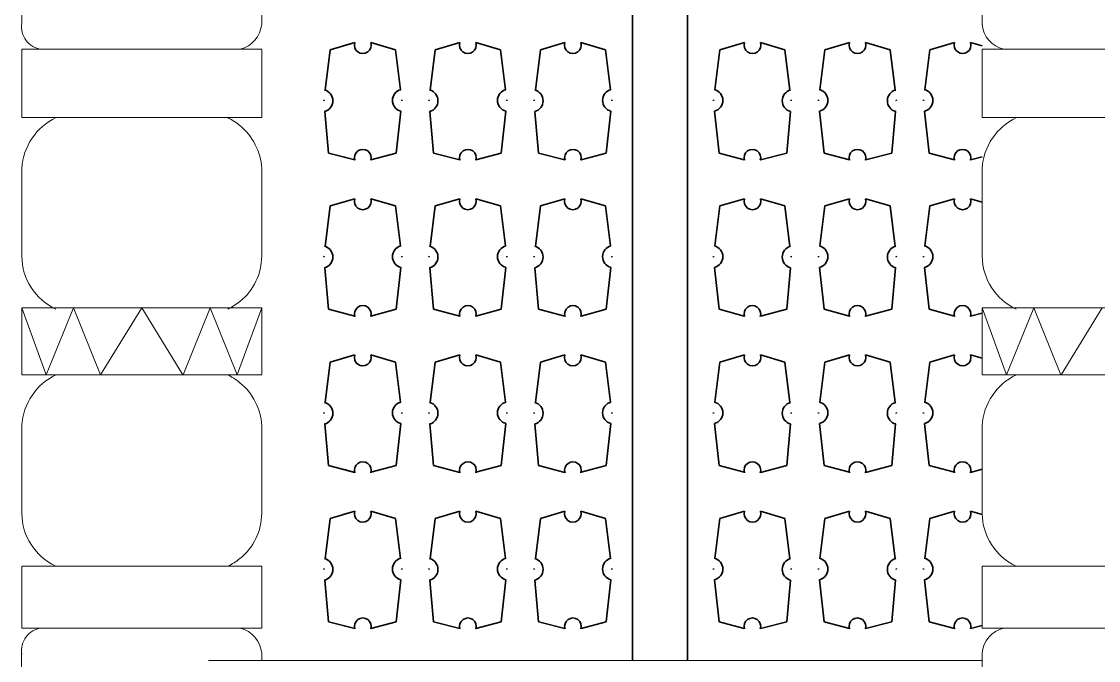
# Model space of a CAD drawing. Header units: millimetres. Extents: x 2399 to 111977, y 1313 to 59551.
# Drawn here: x 40419 to 41961, y 44698 to 45612 of the extents above; entities that cross this region are included whole.
import ezdxf

# ---------------------------------------------------------------- set-up
doc = ezdxf.new("R2010")
doc.units = ezdxf.units.MM
doc.layers.add('detail1', color=7, linetype='Continuous', lineweight=35)
doc.layers.add('main line', color=7, linetype='Continuous', lineweight=13)

msp = doc.modelspace()

# ---------------------------------------------------------------- linework, layer by layer
at = {"layer": 'detail1', "color": 7, "linetype": 'Continuous', "lineweight": 35}
for p, q in [((41293.7821, 46119.5093), (41293.7821, 44698.128)), ((41372.6551, 46098.5704), (41372.6551, 44698.128)), ((40896.317, 45582.3471), (40861.1602, 45572.0043)), ((40896.317, 45582.3471), (40879.6124, 45577.6136)), ((40919.0729, 45582.3471), (40954.4668, 45572.0043)), ((41046.7099, 45582.3471), (41011.5531, 45572.0043)), ((41104.8597, 45572.0043), (41069.4657, 45582.3471)), ((41197.1028, 45582.3471), (41161.946, 45572.0043)), ((41255.2526, 45572.0043), (41219.8586, 45582.3471)), ((41418.846, 45572.0043), (41454.24, 45582.3471)), ((41476.9958, 45582.3471), (41512.1526, 45572.0043)), ((41569.2389, 45572.0043), (41604.6329, 45582.3471)), ((41627.3887, 45582.3471), (41662.5455, 45572.0043)), ((41755.0257, 45582.3471), (41719.6318, 45572.0043)), ((41777.7816, 45582.3471), (41794.4862, 45577.6136)), ((40861.1602, 45572.0043), (40853.9963, 45514.0902)), ((40961.6567, 45514.7705), (40954.4668, 45572.0043)), ((41011.5531, 45572.0043), (41004.3892, 45514.0902)), ((41112.0496, 45514.7705), (41104.8597, 45572.0043)), ((41161.946, 45572.0043), (41154.7821, 45514.0902)), ((41262.4425, 45514.7705), (41255.2526, 45572.0043)), ((41411.6561, 45514.7705), (41418.846, 45572.0043)), ((41512.1526, 45572.0043), (41519.3165, 45514.0902)), ((41562.049, 45514.7705), (41569.2389, 45572.0043)), ((41662.5455, 45572.0043), (41669.7094, 45514.0902)), ((41712.4419, 45514.7705), (41719.6318, 45572.0043)), ((40852.2802, 45500.2164), (40852.0998, 45498.7582)), ((40963.6683, 45498.7582), (40963.4851, 45500.2164)), ((41002.6731, 45500.2164), (41002.4927, 45498.7582)), ((41114.0611, 45498.7582), (41113.878, 45500.2164)), ((41153.0659, 45500.2164), (41152.8856, 45498.7582)), ((41264.454, 45498.7582), (41264.2708, 45500.2164)), ((41409.6446, 45498.7582), (41409.8278, 45500.2164)), ((41521.0327, 45500.2164), (41521.213, 45498.7582)), ((41560.0375, 45498.7582), (41560.2206, 45500.2164)), ((41671.4255, 45500.2164), (41671.6059, 45498.7582)), ((41710.4303, 45498.7582), (41710.6135, 45500.2164)), ((40853.4255, 45483.6914), (40858.6664, 45424.1254)), ((40955.4924, 45424.1254), (40962.0647, 45484.1203)), ((41003.8183, 45483.6914), (41009.0593, 45424.1254)), ((41105.8853, 45424.1254), (41112.4576, 45484.1203)), ((41154.2112, 45483.6914), (41159.4522, 45424.1254)), ((41256.2782, 45424.1254), (41262.8505, 45484.1203)), ((41417.8204, 45424.1254), (41411.2481, 45484.1203)), ((41519.8874, 45483.6914), (41514.6464, 45424.1254)), ((41568.2133, 45424.1254), (41561.641, 45484.1203)), ((41670.2803, 45483.6914), (41665.0393, 45424.1254)), ((41718.6062, 45424.1254), (41712.0339, 45484.1203)), ((40858.6664, 45424.1254), (40896.3106, 45414.3225)), ((40919.3966, 45414.408), (40955.4924, 45424.1254)), ((41009.0593, 45424.1254), (41046.7035, 45414.3225)), ((41069.7895, 45414.408), (41105.8853, 45424.1254)), ((41159.4522, 45424.1254), (41197.0964, 45414.3225)), ((41220.1823, 45414.408), (41256.2782, 45424.1254)), ((41453.9163, 45414.408), (41417.8204, 45424.1254)), ((41514.6464, 45424.1254), (41477.0022, 45414.3225)), ((41604.3091, 45414.408), (41568.2133, 45424.1254)), ((41665.0393, 45424.1254), (41627.3951, 45414.3225)), ((41754.702, 45414.408), (41718.6062, 45424.1254)), ((40879.6423, 45418.6631), (40896.3106, 45414.3225)), ((41794.4564, 45418.6631), (41777.788, 45414.3225)), ((40896.317, 45358.8251), (40861.1602, 45348.4824)), ((40896.317, 45358.8251), (40879.6124, 45354.0916)), ((40919.0729, 45358.8251), (40954.4668, 45348.4824)), ((41046.7099, 45358.8251), (41011.5531, 45348.4824)), ((41104.8597, 45348.4824), (41069.4657, 45358.8251)), ((41197.1028, 45358.8251), (41161.946, 45348.4824)), ((41255.2526, 45348.4824), (41219.8586, 45358.8251)), ((41418.846, 45348.4824), (41454.24, 45358.8251)), ((41476.9958, 45358.8251), (41512.1526, 45348.4824)), ((41569.2389, 45348.4824), (41604.6329, 45358.8251)), ((41627.3887, 45358.8251), (41662.5455, 45348.4824)), ((41755.0257, 45358.8251), (41719.6318, 45348.4824)), ((41777.7816, 45358.8251), (41794.4862, 45354.0916)), ((40861.1602, 45348.4824), (40853.9963, 45290.5682)), ((40961.6567, 45291.2486), (40954.4668, 45348.4824)), ((41011.5531, 45348.4824), (41004.3892, 45290.5682)), ((41112.0496, 45291.2486), (41104.8597, 45348.4824)), ((41161.946, 45348.4824), (41154.7821, 45290.5682)), ((41262.4425, 45291.2486), (41255.2526, 45348.4824)), ((41411.6561, 45291.2486), (41418.846, 45348.4824)), ((41512.1526, 45348.4824), (41519.3165, 45290.5682)), ((41562.049, 45291.2486), (41569.2389, 45348.4824)), ((41662.5455, 45348.4824), (41669.7094, 45290.5682)), ((41712.4419, 45291.2486), (41719.6318, 45348.4824)), ((40852.2802, 45276.6944), (40852.0998, 45275.2363)), ((40963.6683, 45275.2363), (40963.4851, 45276.6944)), ((41002.6731, 45276.6944), (41002.4927, 45275.2363)), ((41114.0611, 45275.2363), (41113.878, 45276.6944)), ((41153.0659, 45276.6944), (41152.8856, 45275.2363)), ((41264.454, 45275.2363), (41264.2708, 45276.6944)), ((41409.6446, 45275.2363), (41409.8278, 45276.6944)), ((41521.0327, 45276.6944), (41521.213, 45275.2363)), ((41560.0375, 45275.2363), (41560.2206, 45276.6944)), ((41671.4255, 45276.6944), (41671.6059, 45275.2363)), ((41710.4303, 45275.2363), (41710.6135, 45276.6944)), ((40853.4255, 45260.1695), (40858.6664, 45200.6034)), ((40955.4924, 45200.6034), (40962.0647, 45260.5984)), ((41003.8183, 45260.1695), (41009.0593, 45200.6034)), ((41105.8853, 45200.6034), (41112.4576, 45260.5984)), ((41154.2112, 45260.1695), (41159.4522, 45200.6034)), ((41256.2782, 45200.6034), (41262.8505, 45260.5984)), ((41417.8204, 45200.6034), (41411.2481, 45260.5984)), ((41519.8874, 45260.1695), (41514.6464, 45200.6034)), ((41568.2133, 45200.6034), (41561.641, 45260.5984)), ((41670.2803, 45260.1695), (41665.0393, 45200.6034)), ((41718.6062, 45200.6034), (41712.0339, 45260.5984)), ((40858.6664, 45200.6034), (40896.3106, 45190.8005)), ((40879.6423, 45195.1411), (40896.3106, 45190.8005)), ((40919.3966, 45190.886), (40955.4924, 45200.6034)), ((41009.0593, 45200.6034), (41046.7035, 45190.8005)), ((41069.7895, 45190.886), (41105.8853, 45200.6034)), ((41159.4522, 45200.6034), (41197.0964, 45190.8005)), ((41220.1823, 45190.886), (41256.2782, 45200.6034)), ((41453.9163, 45190.886), (41417.8204, 45200.6034)), ((41514.6464, 45200.6034), (41477.0022, 45190.8005)), ((41604.3091, 45190.886), (41568.2133, 45200.6034)), ((41665.0393, 45200.6034), (41627.3951, 45190.8005)), ((41754.702, 45190.886), (41718.6062, 45200.6034)), ((41794.4564, 45195.1411), (41777.788, 45190.8005)), ((40896.317, 45135.3032), (40861.1602, 45124.9604)), ((40896.317, 45135.3032), (40879.6124, 45130.5697)), ((40919.0729, 45135.3032), (40954.4668, 45124.9604)), ((41046.7099, 45135.3032), (41011.5531, 45124.9604)), ((41104.8597, 45124.9604), (41069.4657, 45135.3032)), ((41197.1028, 45135.3032), (41161.946, 45124.9604)), ((41255.2526, 45124.9604), (41219.8586, 45135.3032)), ((41418.846, 45124.9604), (41454.24, 45135.3032)), ((41476.9958, 45135.3032), (41512.1526, 45124.9604)), ((41569.2389, 45124.9604), (41604.6329, 45135.3032)), ((41627.3887, 45135.3032), (41662.5455, 45124.9604)), ((41755.0257, 45135.3032), (41719.6318, 45124.9604)), ((41777.7816, 45135.3032), (41794.4862, 45130.5697)), ((40861.1602, 45124.9604), (40853.9963, 45067.0463)), ((40961.6567, 45067.7266), (40954.4668, 45124.9604)), ((41011.5531, 45124.9604), (41004.3892, 45067.0463)), ((41112.0496, 45067.7266), (41104.8597, 45124.9604)), ((41161.946, 45124.9604), (41154.7821, 45067.0463)), ((41262.4425, 45067.7266), (41255.2526, 45124.9604)), ((41411.6561, 45067.7266), (41418.846, 45124.9604)), ((41512.1526, 45124.9604), (41519.3165, 45067.0463)), ((41562.049, 45067.7266), (41569.2389, 45124.9604)), ((41662.5455, 45124.9604), (41669.7094, 45067.0463)), ((41712.4419, 45067.7266), (41719.6318, 45124.9604)), ((40852.2802, 45053.1725), (40852.0998, 45051.7143)), ((40963.6683, 45051.7143), (40963.4851, 45053.1725)), ((41002.6731, 45053.1725), (41002.4927, 45051.7143)), ((41114.0611, 45051.7143), (41113.878, 45053.1725)), ((41153.0659, 45053.1725), (41152.8856, 45051.7143)), ((41264.454, 45051.7143), (41264.2708, 45053.1725)), ((41409.6446, 45051.7143), (41409.8278, 45053.1725)), ((41521.0327, 45053.1725), (41521.213, 45051.7143)), ((41560.0375, 45051.7143), (41560.2206, 45053.1725)), ((41671.4255, 45053.1725), (41671.6059, 45051.7143)), ((41710.4303, 45051.7143), (41710.6135, 45053.1725)), ((40853.4255, 45036.6475), (40858.6664, 44977.0815)), ((40955.4924, 44977.0815), (40962.0647, 45037.0764)), ((41003.8183, 45036.6475), (41009.0593, 44977.0815)), ((41105.8853, 44977.0815), (41112.4576, 45037.0764)), ((41154.2112, 45036.6475), (41159.4522, 44977.0815)), ((41256.2782, 44977.0815), (41262.8505, 45037.0764)), ((41417.8204, 44977.0815), (41411.2481, 45037.0764)), ((41519.8874, 45036.6475), (41514.6464, 44977.0815)), ((41568.2133, 44977.0815), (41561.641, 45037.0764)), ((41670.2803, 45036.6475), (41665.0393, 44977.0815)), ((41718.6062, 44977.0815), (41712.0339, 45037.0764)), ((40858.6664, 44977.0815), (40896.3106, 44967.2786)), ((40919.3966, 44967.3641), (40955.4924, 44977.0815)), ((41009.0593, 44977.0815), (41046.7035, 44967.2786)), ((41069.7895, 44967.3641), (41105.8853, 44977.0815)), ((41159.4522, 44977.0815), (41197.0964, 44967.2786)), ((41220.1823, 44967.3641), (41256.2782, 44977.0815)), ((41453.9163, 44967.3641), (41417.8204, 44977.0815)), ((41514.6464, 44977.0815), (41477.0022, 44967.2786)), ((41604.3091, 44967.3641), (41568.2133, 44977.0815)), ((41665.0393, 44977.0815), (41627.3951, 44967.2786)), ((41754.702, 44967.3641), (41718.6062, 44977.0815)), ((40879.6423, 44971.6192), (40896.3106, 44967.2786)), ((41794.4564, 44971.6192), (41777.788, 44967.2786)), ((40896.317, 44911.7812), (40861.1602, 44901.4385)), ((40896.317, 44911.7812), (40879.6124, 44907.0477)), ((40919.0729, 44911.7812), (40954.4668, 44901.4385)), ((41046.7099, 44911.7812), (41011.5531, 44901.4385)), ((41104.8597, 44901.4385), (41069.4657, 44911.7812)), ((41197.1028, 44911.7812), (41161.946, 44901.4385)), ((41255.2526, 44901.4385), (41219.8586, 44911.7812)), ((41418.846, 44901.4385), (41454.24, 44911.7812)), ((41476.9958, 44911.7812), (41512.1526, 44901.4385)), ((41569.2389, 44901.4385), (41604.6329, 44911.7812)), ((41627.3887, 44911.7812), (41662.5455, 44901.4385)), ((41755.0257, 44911.7812), (41719.6318, 44901.4385)), ((41777.7816, 44911.7812), (41794.4862, 44907.0477)), ((40861.1602, 44901.4385), (40853.9963, 44843.5243)), ((40961.6567, 44844.2047), (40954.4668, 44901.4385)), ((41011.5531, 44901.4385), (41004.3892, 44843.5243)), ((41112.0496, 44844.2047), (41104.8597, 44901.4385)), ((41161.946, 44901.4385), (41154.7821, 44843.5243)), ((41262.4425, 44844.2047), (41255.2526, 44901.4385)), ((41411.6561, 44844.2047), (41418.846, 44901.4385)), ((41512.1526, 44901.4385), (41519.3165, 44843.5243)), ((41562.049, 44844.2047), (41569.2389, 44901.4385)), ((41662.5455, 44901.4385), (41669.7094, 44843.5243)), ((41712.4419, 44844.2047), (41719.6318, 44901.4385)), ((40852.2802, 44829.6505), (40852.0998, 44828.1924)), ((40963.6683, 44828.1924), (40963.4851, 44829.6505)), ((41002.6731, 44829.6505), (41002.4927, 44828.1924)), ((41114.0611, 44828.1924), (41113.878, 44829.6505)), ((41153.0659, 44829.6505), (41152.8856, 44828.1924)), ((41264.454, 44828.1924), (41264.2708, 44829.6505)), ((41409.6446, 44828.1924), (41409.8278, 44829.6505)), ((41521.0327, 44829.6505), (41521.213, 44828.1924)), ((41560.0375, 44828.1924), (41560.2206, 44829.6505)), ((41671.4255, 44829.6505), (41671.6059, 44828.1924)), ((41710.4303, 44828.1924), (41710.6135, 44829.6505)), ((40853.4255, 44813.1256), (40858.6664, 44753.5595)), ((40955.4924, 44753.5595), (40962.0647, 44813.5545)), ((41003.8183, 44813.1256), (41009.0593, 44753.5595)), ((41105.8853, 44753.5595), (41112.4576, 44813.5545)), ((41154.2112, 44813.1256), (41159.4522, 44753.5595)), ((41256.2782, 44753.5595), (41262.8505, 44813.5545)), ((41417.8204, 44753.5595), (41411.2481, 44813.5545)), ((41519.8874, 44813.1256), (41514.6464, 44753.5595)), ((41568.2133, 44753.5595), (41561.641, 44813.5545)), ((41670.2803, 44813.1256), (41665.0393, 44753.5595)), ((41718.6062, 44753.5595), (41712.0339, 44813.5545)), ((40858.6664, 44753.5595), (40896.3106, 44743.7566)), ((40879.6423, 44748.0972), (40896.3106, 44743.7566)), ((40919.3966, 44743.8421), (40955.4924, 44753.5595)), ((41009.0593, 44753.5595), (41046.7035, 44743.7566)), ((41069.7895, 44743.8421), (41105.8853, 44753.5595)), ((41159.4522, 44753.5595), (41197.0964, 44743.7566)), ((41220.1823, 44743.8421), (41256.2782, 44753.5595)), ((41453.9163, 44743.8421), (41417.8204, 44753.5595)), ((41514.6464, 44753.5595), (41477.0022, 44743.7566)), ((41604.3091, 44743.8421), (41568.2133, 44753.5595)), ((41665.0393, 44753.5595), (41627.3951, 44743.7566)), ((41754.702, 44743.8421), (41718.6062, 44753.5595)), ((41794.4564, 44748.0972), (41777.788, 44743.7566))]:
    msp.add_line(p, q, dxfattribs=at)
for centre, radius, start, end in [((40907.6949, 45578.6442), 11.9653, 161.9728274, 18.0271726), ((41058.0878, 45578.6442), 11.9653, 161.9728274, 18.0271726), ((41208.4807, 45578.6442), 11.9653, 161.9728274, 18.0271726), ((41465.6179, 45578.6442), 11.9653, 161.9728274, 18.0271726), ((41616.0108, 45578.6442), 11.9653, 161.9728274, 18.0271726), ((41766.4037, 45578.6442), 11.9653, 161.9728274, 18.0271726), ((40849.1237, 45498.9769), 15.8793, 284.4005587, 75.5994413), ((40966.0139, 45499.5007), 15.8793, 104.4005587, 255.5994413), ((40999.5166, 45498.9769), 15.8793, 284.4005587, 75.5994413), ((41116.4068, 45499.5007), 15.8793, 104.4005587, 255.5994413), ((41149.9094, 45498.9769), 15.8793, 284.4005587, 75.5994413), ((41266.7996, 45499.5007), 15.8793, 104.4005587, 255.5994413), ((41407.299, 45499.5007), 15.8793, 284.4005587, 75.5994413), ((41524.1892, 45498.9769), 15.8793, 104.4005587, 255.5994413), ((41557.6918, 45499.5007), 15.8793, 284.4005587, 75.5994413), ((41674.582, 45498.9769), 15.8793, 104.4005587, 255.5994413), ((41708.0847, 45499.5007), 15.8793, 284.4005587, 75.5994413), ((40907.8419, 45417.5158), 11.9653, 341.9728274, 198.0271726), ((41058.2348, 45417.5158), 11.9653, 341.9728274, 198.0271726), ((41208.6277, 45417.5158), 11.9653, 341.9728274, 198.0271726), ((41465.4709, 45417.5158), 11.9653, 341.9728274, 198.0271726), ((41615.8638, 45417.5158), 11.9653, 341.9728274, 198.0271726), ((41766.2567, 45417.5158), 11.9653, 341.9728274, 198.0271726), ((40907.6949, 45355.1223), 11.9653, 161.9728274, 18.0271726), ((41058.0878, 45355.1223), 11.9653, 161.9728274, 18.0271726), ((41208.4807, 45355.1223), 11.9653, 161.9728274, 18.0271726), ((41465.6179, 45355.1223), 11.9653, 161.9728274, 18.0271726), ((41616.0108, 45355.1223), 11.9653, 161.9728274, 18.0271726), ((41766.4037, 45355.1223), 11.9653, 161.9728274, 18.0271726), ((40849.1237, 45275.455), 15.8793, 284.4005587, 75.5994413), ((40966.0139, 45275.9788), 15.8793, 104.4005587, 255.5994413), ((40999.5166, 45275.455), 15.8793, 284.4005587, 75.5994413), ((41116.4068, 45275.9788), 15.8793, 104.4005587, 255.5994413), ((41149.9094, 45275.455), 15.8793, 284.4005587, 75.5994413), ((41266.7996, 45275.9788), 15.8793, 104.4005587, 255.5994413), ((41407.299, 45275.9788), 15.8793, 284.4005587, 75.5994413), ((41524.1892, 45275.455), 15.8793, 104.4005587, 255.5994413), ((41557.6918, 45275.9788), 15.8793, 284.4005587, 75.5994413), ((41674.582, 45275.455), 15.8793, 104.4005587, 255.5994413), ((41708.0847, 45275.9788), 15.8793, 284.4005587, 75.5994413), ((40907.8419, 45193.9938), 11.9653, 341.9728274, 198.0271726), ((41058.2348, 45193.9938), 11.9653, 341.9728274, 198.0271726), ((41208.6277, 45193.9938), 11.9653, 341.9728274, 198.0271726), ((41465.4709, 45193.9938), 11.9653, 341.9728274, 198.0271726), ((41615.8638, 45193.9938), 11.9653, 341.9728274, 198.0271726), ((41766.2567, 45193.9938), 11.9653, 341.9728274, 198.0271726), ((40907.6949, 45131.6003), 11.9653, 161.9728274, 18.0271726), ((41058.0878, 45131.6003), 11.9653, 161.9728274, 18.0271726), ((41208.4807, 45131.6003), 11.9653, 161.9728274, 18.0271726), ((41465.6179, 45131.6003), 11.9653, 161.9728274, 18.0271726), ((41616.0108, 45131.6003), 11.9653, 161.9728274, 18.0271726), ((41766.4037, 45131.6003), 11.9653, 161.9728274, 18.0271726), ((40849.1237, 45051.933), 15.8793, 284.4005587, 75.5994413), ((40966.0139, 45052.4568), 15.8793, 104.4005587, 255.5994413), ((40999.5166, 45051.933), 15.8793, 284.4005587, 75.5994413), ((41116.4068, 45052.4568), 15.8793, 104.4005587, 255.5994413), ((41149.9094, 45051.933), 15.8793, 284.4005587, 75.5994413), ((41266.7996, 45052.4568), 15.8793, 104.4005587, 255.5994413), ((41407.299, 45052.4568), 15.8793, 284.4005587, 75.5994413), ((41524.1892, 45051.933), 15.8793, 104.4005587, 255.5994413), ((41557.6918, 45052.4568), 15.8793, 284.4005587, 75.5994413), ((41674.582, 45051.933), 15.8793, 104.4005587, 255.5994413), ((41708.0847, 45052.4568), 15.8793, 284.4005587, 75.5994413), ((40907.8419, 44970.4719), 11.9653, 341.9728274, 198.0271726), ((41058.2348, 44970.4719), 11.9653, 341.9728274, 198.0271726), ((41208.6277, 44970.4719), 11.9653, 341.9728274, 198.0271726), ((41465.4709, 44970.4719), 11.9653, 341.9728274, 198.0271726), ((41615.8638, 44970.4719), 11.9653, 341.9728274, 198.0271726), ((41766.2567, 44970.4719), 11.9653, 341.9728274, 198.0271726), ((40907.6949, 44908.0784), 11.9653, 161.9728274, 18.0271726), ((41058.0878, 44908.0784), 11.9653, 161.9728274, 18.0271726), ((41208.4807, 44908.0784), 11.9653, 161.9728274, 18.0271726), ((41465.6179, 44908.0784), 11.9653, 161.9728274, 18.0271726), ((41616.0108, 44908.0784), 11.9653, 161.9728274, 18.0271726), ((41766.4037, 44908.0784), 11.9653, 161.9728274, 18.0271726), ((40849.1237, 44828.4111), 15.8793, 284.4005587, 75.5994413), ((40966.0139, 44828.9349), 15.8793, 104.4005587, 255.5994413), ((40999.5166, 44828.4111), 15.8793, 284.4005587, 75.5994413), ((41116.4068, 44828.9349), 15.8793, 104.4005587, 255.5994413), ((41149.9094, 44828.4111), 15.8793, 284.4005587, 75.5994413), ((41266.7996, 44828.9349), 15.8793, 104.4005587, 255.5994413), ((41407.299, 44828.9349), 15.8793, 284.4005587, 75.5994413), ((41524.1892, 44828.4111), 15.8793, 104.4005587, 255.5994413), ((41557.6918, 44828.9349), 15.8793, 284.4005587, 75.5994413), ((41674.582, 44828.4111), 15.8793, 104.4005587, 255.5994413), ((41708.0847, 44828.9349), 15.8793, 284.4005587, 75.5994413), ((40907.8419, 44746.9499), 11.9653, 341.9728274, 198.0271726), ((41058.2348, 44746.9499), 11.9653, 341.9728274, 198.0271726), ((41208.6277, 44746.9499), 11.9653, 341.9728274, 198.0271726), ((41465.4709, 44746.9499), 11.9653, 341.9728274, 198.0271726), ((41615.8638, 44746.9499), 11.9653, 341.9728274, 198.0271726), ((41766.2567, 44746.9499), 11.9653, 341.9728274, 198.0271726)]:
    msp.add_arc(centre, radius, start, end, dxfattribs=at)
at = {"layer": 'main line', "color": 7, "linetype": 'Continuous', "lineweight": 13}
for p, q in [((40419.6131, 45609.7199), (40419.6131, 46324.2577)), ((41794.4564, 45608.6844), (41794.4564, 46306.236)), ((41293.7821, 46119.5093), (41293.7821, 44698.128)), ((41372.6551, 46098.5704), (41372.6551, 44698.128)), ((40763.0461, 45608.6844), (40763.0461, 45625.8484)), ((40731.9028, 45572.78), (40419.6131, 45572.78)), ((40419.6131, 45474.8649), (40419.6131, 45572.78)), ((40763.0461, 45572.78), (40731.9028, 45572.78)), ((40763.0461, 45474.8649), (40763.0461, 45572.78)), ((41794.4564, 45572.78), (42137.8894, 45572.78)), ((41794.4564, 45474.8649), (41794.4564, 45572.78)), ((40731.9028, 45474.8649), (40419.6131, 45474.8649)), ((40763.0461, 45474.8649), (40731.9028, 45474.8649)), ((41794.4564, 45474.8649), (42137.8894, 45474.8649)), ((40419.6131, 45276.5234), (40419.6131, 45402.3183)), ((40763.0461, 45276.5234), (40763.0461, 45402.3183)), ((41794.4564, 45276.5234), (41794.4564, 45402.3183)), ((40419.6131, 45106.9526), (40419.6131, 45202.6349)), ((40454.6007, 45106.9526), (40419.6131, 45202.6349)), ((40731.9028, 45202.6349), (40419.6131, 45202.6349)), ((40493.3707, 45202.6349), (40454.6007, 45106.9526)), ((40532.1407, 45106.9526), (40493.3707, 45202.6349)), ((40591.3296, 45202.6349), (40532.1407, 45106.9526)), ((40649.9417, 45106.9526), (40591.3296, 45202.6349)), ((40650.5185, 45106.9526), (40689.2885, 45202.6349)), ((40689.2885, 45202.6349), (40728.0585, 45106.9526)), ((40763.0461, 45202.6349), (40731.9028, 45202.6349)), ((40731.9028, 45117.466), (40763.0461, 45202.6349)), ((40763.0461, 45106.9526), (40763.0461, 45202.6349)), ((41794.4564, 45202.6349), (42137.8894, 45202.6349)), ((41794.4564, 45106.9526), (41794.4564, 45202.6349)), ((41829.444, 45106.9526), (41794.4564, 45202.6349)), ((41868.214, 45202.6349), (41829.444, 45106.9526)), ((41906.9839, 45106.9526), (41868.214, 45202.6349)), ((41907.5607, 45106.9526), (41966.1729, 45202.6349)), ((40728.0585, 45106.9526), (40731.9028, 45117.466)), ((40731.9028, 45106.9526), (40419.6131, 45106.9526)), ((40763.0461, 45106.9526), (40731.9028, 45106.9526)), ((41794.4564, 45106.9526), (42137.8894, 45106.9526)), ((40419.6131, 44908.6111), (40419.6131, 45034.406)), ((40763.0461, 44908.6111), (40763.0461, 45034.406)), ((41794.4564, 44908.6111), (41794.4564, 45034.406)), ((40731.9028, 44833.0405), (40419.6131, 44833.0405)), ((40419.6131, 44744.3672), (40419.6131, 44833.0405)), ((40763.0461, 44833.0405), (40731.9028, 44833.0405)), ((40763.0461, 44744.3672), (40763.0461, 44833.0405)), ((41794.4564, 44833.0405), (42137.8894, 44833.0405)), ((41794.4564, 44744.3672), (41794.4564, 44833.0405)), ((40731.9028, 44744.3672), (40419.6131, 44744.3672)), ((40763.0461, 44744.3672), (40731.9028, 44744.3672)), ((41794.4564, 44744.3672), (42137.8894, 44744.3672)), ((40419.2011, 44122.3986), (40419.2011, 44712.0312)), ((40686.923, 44698.128), (41794.4564, 44698.128)), ((40763.0461, 44708.4628), (40763.0461, 44698.128)), ((41794.8118, 44096.4456), (41794.4564, 44708.4628))]:
    msp.add_line(p, q, dxfattribs=at)
for centre, radius, start, end in [((40451.2234, 45604.5708), 32.027, 170.7481888, 263.0374001), ((40722.9107, 45611.9862), 40.271, 283.2046875, 355.2969497), ((41834.5918, 45611.9862), 40.271, 184.7030503, 256.7953125), ((40504.8697, 45397.4543), 85.3953, 114.9741641, 176.7347332), ((40677.7895, 45397.4543), 85.3953, 50.6777728, 65.0258359), ((41879.713, 45397.4543), 85.3953, 114.9741641, 176.7347332), ((40677.7895, 45397.4543), 85.3953, 3.2652668, 50.6777728), ((40504.0549, 45277.352), 84.4459, 180.5622234, 244.7845931), ((40678.6043, 45277.352), 84.4459, 309.1354808, 359.4377766), ((41878.8982, 45277.352), 84.4459, 180.5622234, 244.7845931), ((40678.6043, 45277.352), 84.4459, 295.2154069, 309.1354808), ((40504.8697, 45029.542), 85.3953, 114.9741641, 176.7347332), ((40677.7895, 45029.542), 85.3953, 50.6777728, 65.0258359), ((40677.7895, 45029.542), 85.3953, 3.2652668, 50.6777728), ((41879.713, 45029.542), 85.3953, 114.9741641, 176.7347332), ((40504.0549, 44909.4397), 84.4459, 180.5622234, 244.7845931), ((40678.6043, 44909.4397), 84.4459, 309.1354808, 359.4377766), ((41878.8982, 44909.4397), 84.4459, 180.5622234, 244.7845931), ((40678.6043, 44909.4397), 84.4459, 295.2154069, 309.1354808), ((40451.2234, 44712.5764), 32.027, 96.9625999, 189.2518112), ((40722.9107, 44705.1609), 40.271, 4.7030503, 76.7953125), ((41834.5918, 44705.1609), 40.271, 103.2046875, 175.2969497)]:
    msp.add_arc(centre, radius, start, end, dxfattribs=at)

doc.saveas('drawing.dxf')
